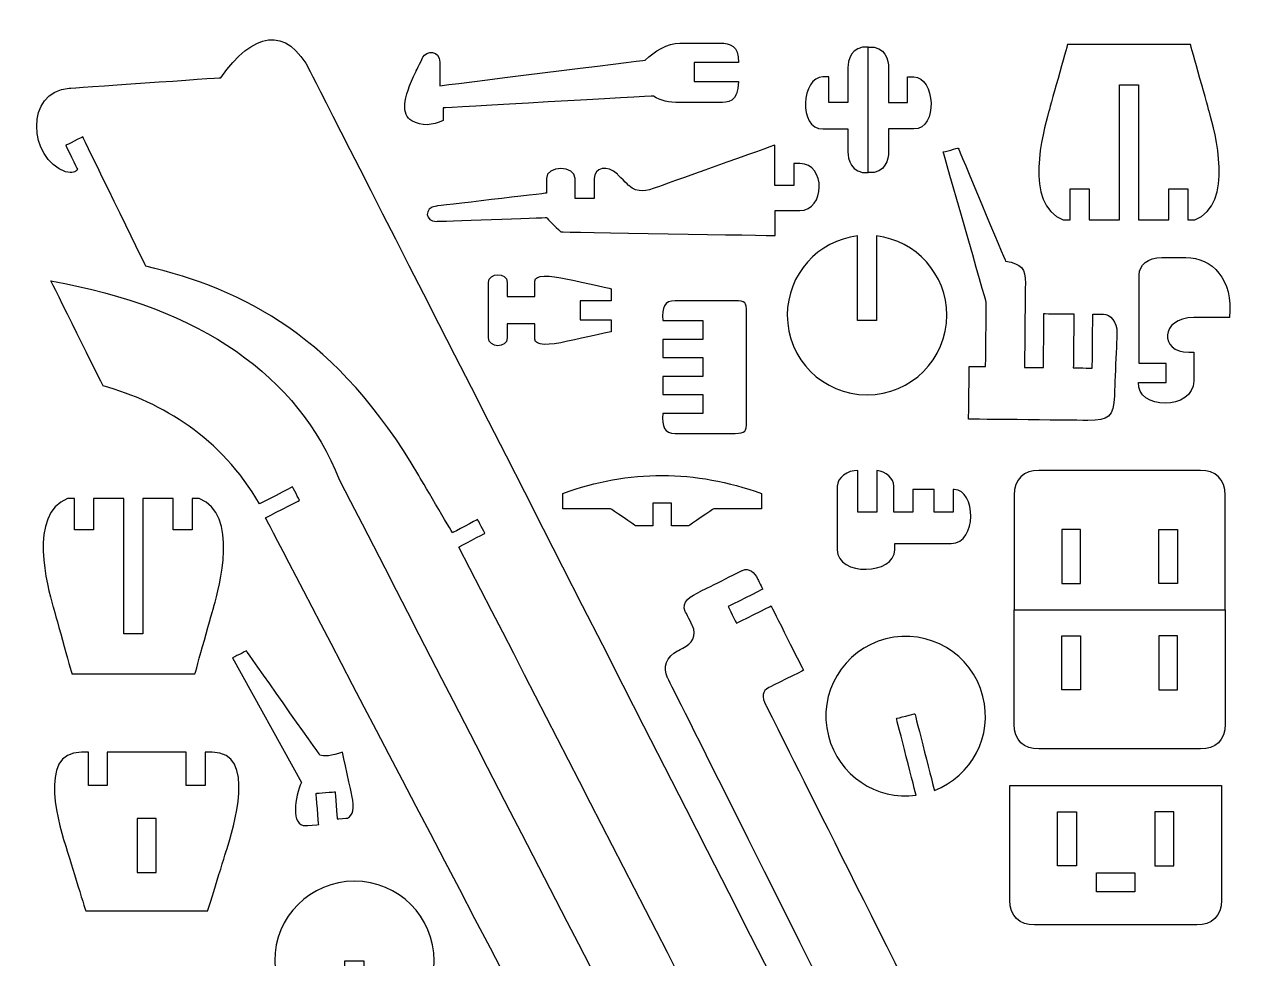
# Model space of a CAD drawing. Header units: centimetres. Extents: x -55.8 to 26.1, y 6.1 to 52.2.
# Drawn here: x -13.26 to 6.03, y 37.43 to 52.23 of the extents above; entities that cross this region are included whole.
import ezdxf

# ---------------------------------------------------------------- set-up
doc = ezdxf.new("R2010")
doc.units = ezdxf.units.CM
doc.header["$MEASUREMENT"] = 0
doc.layers.add('Camada 1', color=7, linetype='Continuous')

msp = doc.modelspace()

# ---------------------------------------------------------------- linework, layer by layer
at = {"layer": 'Camada 1', "color": 240, "lineweight": 25}
for points, knots in [([(-11.33277, 48.4016), (-9.77291, 48.03266), (-8.28973, 47.27766), (-7.00658, 45.08253), (-7.00658, 45.08253), (-7.00658, 45.08253), (-6.47346, 44.17518), (-6.47346, 44.17518), (-6.47346, 44.17518), (-6.47346, 44.17518), (-6.07547, 44.38625), (-6.07547, 44.38625), (-6.07547, 44.38625), (-6.07547, 44.38625), (-5.96004, 44.16864), (-5.96004, 44.16864), (-5.96004, 44.16864), (-5.96004, 44.16864), (-6.37458, 43.94872), (-6.37458, 43.94872), (-6.37458, 43.94872), (-2.65694, 36.74663), (1.04342, 29.49462), (4.71136, 22.27861), (4.71136, 22.27861), (4.71136, 22.27861), (5.08983, 22.47938), (5.08983, 22.47938), (5.08983, 22.47938), (5.08983, 22.47938), (5.20527, 22.26178), (5.20527, 22.26178), (5.20527, 22.26178), (5.20527, 22.26178), (4.81302, 22.05369), (4.81302, 22.05369), (4.81302, 22.05369), (4.81302, 22.05369), (4.98738, 21.72511), (4.98738, 21.72511), (4.98738, 21.72511), (4.98738, 21.72511), (5.74973, 22.16106), (5.74973, 22.16106), (5.74973, 22.16106), (5.99202, 22.3279), (6.03083, 22.51865), (5.9049, 22.76578), (5.9049, 22.76578), (5.9049, 22.76578), (-8.72822, 51.48552), (-8.72822, 51.48552), (-8.72822, 51.48552), (-9.09549, 52.23334), (-9.64828, 52.10548), (-10.14335, 51.38784), (-10.14335, 51.38784), (-10.14335, 51.38784), (-12.54517, 51.22202), (-12.54517, 51.22202), (-12.54517, 51.22202), (-13.25667, 51.17292), (-13.18968, 50.10288), (-12.60358, 49.89743), (-12.60358, 49.89743), (-12.49785, 49.87788), (-12.4415, 49.88263), (-12.41624, 49.93623), (-12.41624, 49.93623), (-12.41624, 49.93623), (-12.60182, 50.31631), (-12.60182, 50.31631), (-12.60182, 50.31631), (-12.60182, 50.31631), (-12.33197, 50.44808), (-12.33197, 50.44808), (-12.33197, 50.44808), (-12.33197, 50.44808), (-11.33277, 48.4016), (-11.33277, 48.4016)], [0, 0, 0, 0, 0.04761905, 0.04761905, 0.04761905, 0.04761906, 0.0952381, 0.0952381, 0.0952381, 0.09523811, 0.14285714, 0.14285714, 0.14285714, 0.14285715, 0.19047619, 0.19047619, 0.19047619, 0.1904762, 0.23809524, 0.23809524, 0.23809524, 0.23809525, 0.28571429, 0.28571429, 0.28571429, 0.2857143, 0.33333333, 0.33333333, 0.33333333, 0.33333334, 0.38095238, 0.38095238, 0.38095238, 0.38095239, 0.42857143, 0.42857143, 0.42857143, 0.42857144, 0.47619048, 0.47619048, 0.47619048, 0.47619049, 0.52380952, 0.52380952, 0.52380952, 0.52380953, 0.57142857, 0.57142857, 0.57142857, 0.57142858, 0.61904762, 0.61904762, 0.61904762, 0.61904763, 0.66666667, 0.66666667, 0.66666667, 0.66666668, 0.71428571, 0.71428571, 0.71428571, 0.71428572, 0.76190476, 0.76190476, 0.76190476, 0.76190477, 0.80952381, 0.80952381, 0.80952381, 0.80952382, 0.85714286, 0.85714286, 0.85714286, 0.85714287, 0.9047619, 0.9047619, 0.9047619, 0.90476191, 1, 1, 1, 1]), ([(-1.94062, 51.62928), (-1.93433, 51.89813), (-2.084, 51.93668), (-2.22808, 51.9362), (-2.22808, 51.9362), (-2.22808, 51.9362), (-2.87091, 51.93399), (-2.87091, 51.93399), (-2.87091, 51.93399), (-3.07029, 51.93333), (-3.27265, 51.8037), (-3.42052, 51.66688), (-3.42052, 51.66688), (-3.42052, 51.66688), (-6.67318, 51.26035), (-6.67318, 51.26035), (-6.67318, 51.26035), (-6.67318, 51.26035), (-6.67318, 51.6358), (-6.67318, 51.6358), (-6.67318, 51.6358), (-6.67318, 51.83146), (-6.89032, 51.81755), (-6.9425, 51.71092), (-6.9425, 51.71092), (-6.9425, 51.71092), (-7.0509, 51.48943), (-7.0509, 51.48943), (-7.0509, 51.48943), (-7.26845, 51.04489), (-7.28149, 50.79882), (-7.11852, 50.70481), (-7.11852, 50.70481), (-6.95898, 50.61482), (-6.78912, 50.62865), (-6.62267, 50.7113), (-6.62267, 50.7113), (-6.62267, 50.7113), (-6.62267, 50.90939), (-6.62267, 50.90939), (-6.62267, 50.90939), (-6.62267, 50.90939), (-3.28973, 51.09714), (-3.28973, 51.09714), (-3.28973, 51.09714), (-3.17445, 51.01802), (-3.046, 50.992), (-2.87326, 50.99205), (-2.87326, 50.99205), (-2.87326, 50.99205), (-2.23714, 50.99226), (-2.23714, 50.99226), (-2.23714, 50.99226), (-2.12731, 50.9923), (-1.94339, 50.99102), (-1.94062, 51.32898), (-1.94062, 51.32898), (-1.94062, 51.32898), (-2.64193, 51.32898), (-2.64193, 51.32898), (-2.64193, 51.32898), (-2.64193, 51.32898), (-2.64193, 51.62928), (-2.64193, 51.62928), (-2.64193, 51.62928), (-2.64193, 51.62928), (-1.94062, 51.62928), (-1.94062, 51.62928)], [0, 0, 0, 0, 0.05555556, 0.05555556, 0.05555556, 0.05555557, 0.11111111, 0.11111111, 0.11111111, 0.11111112, 0.16666667, 0.16666667, 0.16666667, 0.16666668, 0.22222222, 0.22222222, 0.22222222, 0.22222223, 0.27777778, 0.27777778, 0.27777778, 0.27777779, 0.33333333, 0.33333333, 0.33333333, 0.33333334, 0.38888889, 0.38888889, 0.38888889, 0.3888889, 0.44444444, 0.44444444, 0.44444444, 0.44444445, 0.5, 0.5, 0.5, 0.50000001, 0.55555556, 0.55555556, 0.55555556, 0.55555557, 0.61111111, 0.61111111, 0.61111111, 0.61111112, 0.66666667, 0.66666667, 0.66666667, 0.66666668, 0.72222222, 0.72222222, 0.72222222, 0.72222223, 0.77777778, 0.77777778, 0.77777778, 0.77777779, 0.83333333, 0.83333333, 0.83333333, 0.83333334, 0.88888889, 0.88888889, 0.88888889, 0.8888889, 1, 1, 1, 1]), ([(-0.20735, 50.57589), (-0.20735, 50.57589), (-0.6063, 50.57589), (-0.6063, 50.57589), (-0.6063, 50.57589), (-1.00487, 50.57589), (-0.93736, 51.40145), (-0.6063, 51.40145), (-0.6063, 51.40145), (-0.6063, 51.40145), (-0.50775, 51.40145), (-0.50775, 51.40145), (-0.50775, 51.40145), (-0.50775, 51.40145), (-0.50775, 50.99664), (-0.50775, 50.99664), (-0.50775, 50.99664), (-0.50775, 50.99664), (-0.20735, 50.99664), (-0.20735, 50.99664), (-0.20735, 50.99664), (-0.20735, 50.99664), (-0.20735, 51.54765), (-0.20735, 51.54765), (-0.20735, 51.54765), (-0.20735, 51.65522), (-0.16249, 51.89563), (0.1144, 51.87393), (0.1144, 51.87393), (0.1144, 51.05437), (0.1144, 50.70402), (0.1144, 49.88445), (0.1144, 49.88445), (-0.16249, 49.86277), (-0.20735, 50.10318), (-0.20735, 50.21075), (-0.20735, 50.21075), (-0.20735, 50.21075), (-0.20735, 50.57589), (-0.20735, 50.57589)], [0, 0, 0, 0, 0.09090909, 0.09090909, 0.09090909, 0.0909091, 0.18181818, 0.18181818, 0.18181818, 0.18181819, 0.27272727, 0.27272727, 0.27272727, 0.27272728, 0.36363636, 0.36363636, 0.36363636, 0.36363637, 0.45454545, 0.45454545, 0.45454545, 0.45454546, 0.54545455, 0.54545455, 0.54545455, 0.54545456, 0.63636364, 0.63636364, 0.63636364, 0.63636365, 0.72727273, 0.72727273, 0.72727273, 0.72727274, 0.81818182, 0.81818182, 0.81818182, 0.81818183, 1, 1, 1, 1]), ([(0.43617, 50.57589), (0.43617, 50.57589), (0.8351, 50.57589), (0.8351, 50.57589), (0.8351, 50.57589), (1.23369, 50.57589), (1.16618, 51.40145), (0.8351, 51.40145), (0.8351, 51.40145), (0.8351, 51.40145), (0.73656, 51.40145), (0.73656, 51.40145), (0.73656, 51.40145), (0.73656, 51.40145), (0.73656, 50.99664), (0.73656, 50.99664), (0.73656, 50.99664), (0.73656, 50.99664), (0.43617, 50.99664), (0.43617, 50.99664), (0.43617, 50.99664), (0.43617, 50.99664), (0.43617, 51.54765), (0.43617, 51.54765), (0.43617, 51.54765), (0.43617, 51.65522), (0.39131, 51.89563), (0.1144, 51.87393), (0.1144, 51.87393), (0.1144, 51.05437), (0.1144, 50.70402), (0.1144, 49.88445), (0.1144, 49.88445), (0.39131, 49.86277), (0.43617, 50.10318), (0.43617, 50.21075), (0.43617, 50.21075), (0.43617, 50.21075), (0.43617, 50.57589), (0.43617, 50.57589)], [0, 0, 0, 0, 0.09090909, 0.09090909, 0.09090909, 0.0909091, 0.18181818, 0.18181818, 0.18181818, 0.18181819, 0.27272727, 0.27272727, 0.27272727, 0.27272728, 0.36363636, 0.36363636, 0.36363636, 0.36363637, 0.45454545, 0.45454545, 0.45454545, 0.45454546, 0.54545455, 0.54545455, 0.54545455, 0.54545456, 0.63636364, 0.63636364, 0.63636364, 0.63636365, 0.72727273, 0.72727273, 0.72727273, 0.72727274, 0.81818182, 0.81818182, 0.81818182, 0.81818183, 1, 1, 1, 1]), ([(4.09599, 49.13363), (4.09599, 49.13363), (3.6147, 49.13363), (3.6147, 49.13363), (3.6147, 49.13363), (3.6147, 49.13363), (3.6147, 49.62813), (3.6147, 49.62813), (3.6147, 49.62813), (3.6147, 49.62813), (3.31432, 49.62813), (3.31432, 49.62813), (3.31432, 49.62813), (3.31432, 49.62813), (3.31432, 49.13363), (3.31432, 49.13363), (3.31432, 49.13363), (3.31432, 49.13363), (3.20345, 49.13363), (3.20345, 49.13363), (3.20345, 49.13363), (2.56748, 49.37863), (2.8887, 50.54443), (2.97135, 50.8395), (2.97135, 50.8395), (2.97135, 50.8395), (3.27203, 51.91294), (3.27203, 51.91294), (3.27203, 51.91294), (3.27203, 51.91294), (5.22025, 51.91294), (5.22025, 51.91294), (5.22025, 51.91294), (5.22025, 51.91294), (5.52092, 50.8395), (5.52092, 50.8395), (5.52092, 50.8395), (5.60358, 50.54443), (5.92479, 49.37863), (5.28882, 49.13363), (5.28882, 49.13363), (5.28882, 49.13363), (5.17797, 49.13363), (5.17797, 49.13363), (5.17797, 49.13363), (5.17797, 49.13363), (5.17797, 49.62813), (5.17797, 49.62813), (5.17797, 49.62813), (5.17797, 49.62813), (4.87756, 49.62813), (4.87756, 49.62813), (4.87756, 49.62813), (4.87756, 49.62813), (4.87756, 49.13363), (4.87756, 49.13363), (4.87756, 49.13363), (4.87756, 49.13363), (4.39628, 49.13363), (4.39628, 49.13363), (4.39628, 49.13363), (4.39628, 49.13363), (4.39628, 51.27521), (4.39628, 51.27521), (4.39628, 51.27521), (4.39628, 51.27521), (4.09599, 51.27521), (4.09599, 51.27521), (4.09599, 51.27521), (4.09599, 51.27521), (4.09599, 49.13363), (4.09599, 49.13363)], [0, 0, 0, 0, 0.05263158, 0.05263158, 0.05263158, 0.05263159, 0.10526316, 0.10526316, 0.10526316, 0.10526317, 0.15789474, 0.15789474, 0.15789474, 0.15789475, 0.21052632, 0.21052632, 0.21052632, 0.21052633, 0.26315789, 0.26315789, 0.26315789, 0.2631579, 0.31578947, 0.31578947, 0.31578947, 0.31578948, 0.36842105, 0.36842105, 0.36842105, 0.36842106, 0.42105263, 0.42105263, 0.42105263, 0.42105264, 0.47368421, 0.47368421, 0.47368421, 0.47368422, 0.52631579, 0.52631579, 0.52631579, 0.5263158, 0.57894737, 0.57894737, 0.57894737, 0.57894738, 0.63157895, 0.63157895, 0.63157895, 0.63157896, 0.68421053, 0.68421053, 0.68421053, 0.68421054, 0.73684211, 0.73684211, 0.73684211, 0.73684212, 0.78947368, 0.78947368, 0.78947368, 0.78947369, 0.84210526, 0.84210526, 0.84210526, 0.84210527, 0.89473684, 0.89473684, 0.89473684, 0.89473685, 1, 1, 1, 1]), ([(-4.22888, 49.7907), (-4.22888, 49.96682), (-4.01501, 50.01227), (-3.86075, 49.85802), (-3.86075, 49.85802), (-3.86075, 49.85802), (-3.67948, 49.67675), (-3.67948, 49.67675), (-3.67948, 49.67675), (-3.53273, 49.55445), (-3.40033, 49.59125), (-3.23016, 49.65214), (-3.23016, 49.65214), (-3.23016, 49.65214), (-1.36694, 50.319), (-1.36694, 50.319), (-1.36694, 50.319), (-1.36694, 50.319), (-1.36694, 49.68108), (-1.36694, 49.68108), (-1.36694, 49.68108), (-1.36694, 49.68108), (-1.06665, 49.68108), (-1.06665, 49.68108), (-1.06665, 49.68108), (-1.06665, 49.68108), (-1.06665, 50.02637), (-1.06665, 50.02637), (-1.06665, 50.02637), (-1.06665, 50.02637), (-0.97077, 50.02637), (-0.97077, 50.02637), (-0.97077, 50.02637), (-0.54964, 50.02637), (-0.567, 49.28047), (-0.97077, 49.28047), (-0.97077, 49.28047), (-0.97077, 49.28047), (-1.35924, 49.28047), (-1.35924, 49.28047), (-1.35924, 49.28047), (-1.35924, 49.28047), (-1.35924, 48.88682), (-1.35924, 48.88682), (-1.35924, 48.88682), (-1.35924, 48.88682), (-4.75695, 48.94379), (-4.75695, 48.94379), (-4.75695, 48.94379), (-4.75695, 48.94379), (-4.98483, 49.17168), (-4.98483, 49.17168), (-4.98483, 49.17168), (-4.98483, 49.17168), (-6.72762, 49.11088), (-6.72762, 49.11088), (-6.72762, 49.11088), (-6.90515, 49.10472), (-6.9365, 49.32843), (-6.72762, 49.35296), (-6.72762, 49.35296), (-6.72762, 49.35296), (-4.98477, 49.55761), (-4.98477, 49.55761), (-4.98477, 49.55761), (-4.98477, 49.55761), (-4.98494, 49.7907), (-4.98494, 49.7907), (-4.98494, 49.7907), (-4.98509, 50.00058), (-4.52916, 50.00081), (-4.52916, 49.7907), (-4.52916, 49.7907), (-4.52916, 49.7907), (-4.52916, 49.47292), (-4.52916, 49.47292), (-4.52916, 49.47292), (-4.52916, 49.47292), (-4.22888, 49.47292), (-4.22888, 49.47292), (-4.22888, 49.47292), (-4.22888, 49.47292), (-4.22888, 49.7907), (-4.22888, 49.7907)], [0, 0, 0, 0, 0.04545455, 0.04545455, 0.04545455, 0.04545456, 0.09090909, 0.09090909, 0.09090909, 0.0909091, 0.13636364, 0.13636364, 0.13636364, 0.13636365, 0.18181818, 0.18181818, 0.18181818, 0.18181819, 0.22727273, 0.22727273, 0.22727273, 0.22727274, 0.27272727, 0.27272727, 0.27272727, 0.27272728, 0.31818182, 0.31818182, 0.31818182, 0.31818183, 0.36363636, 0.36363636, 0.36363636, 0.36363637, 0.40909091, 0.40909091, 0.40909091, 0.40909092, 0.45454545, 0.45454545, 0.45454545, 0.45454546, 0.5, 0.5, 0.5, 0.50000001, 0.54545455, 0.54545455, 0.54545455, 0.54545456, 0.59090909, 0.59090909, 0.59090909, 0.5909091, 0.63636364, 0.63636364, 0.63636364, 0.63636365, 0.68181818, 0.68181818, 0.68181818, 0.68181819, 0.72727273, 0.72727273, 0.72727273, 0.72727274, 0.77272727, 0.77272727, 0.77272727, 0.77272728, 0.81818182, 0.81818182, 0.81818182, 0.81818183, 0.86363636, 0.86363636, 0.86363636, 0.86363637, 0.90909091, 0.90909091, 0.90909091, 0.90909092, 1, 1, 1, 1]), ([(2.60365, 48.12739), (2.60619, 48.36716), (2.54631, 48.43701), (2.28965, 48.47978), (2.28965, 48.47978), (2.28965, 48.47978), (1.54132, 50.2729), (1.54132, 50.2729), (1.54132, 50.2729), (1.54132, 50.2729), (1.30301, 50.21021), (1.30301, 50.21021), (1.30301, 50.21021), (1.30301, 50.21021), (1.98463, 47.82854), (1.98463, 47.82854), (1.98463, 47.82854), (1.98463, 47.82854), (1.97412, 46.80972), (1.97412, 46.80972), (1.97412, 46.80972), (1.97412, 46.80972), (1.71355, 46.81242), (1.71355, 46.81242), (1.71355, 46.81242), (1.71355, 46.81242), (1.70493, 45.97612), (1.70493, 45.97612), (1.70493, 45.97612), (1.70493, 45.97612), (3.59618, 45.95663), (3.59618, 45.95663), (3.59618, 45.95663), (3.92578, 45.9532), (3.99978, 46.01435), (4.01355, 46.34487), (4.01355, 46.34487), (4.01355, 46.34487), (4.05535, 47.34665), (4.05535, 47.34665), (4.05535, 47.34665), (4.06245, 47.51753), (3.94587, 47.63772), (3.84013, 47.63881), (3.84013, 47.63881), (3.84013, 47.63881), (3.67292, 47.64052), (3.67292, 47.64052), (3.67292, 47.64052), (3.67292, 47.64052), (3.66413, 46.78596), (3.66413, 46.78596), (3.66413, 46.78596), (3.66413, 46.78596), (3.36384, 46.78905), (3.36384, 46.78905), (3.36384, 46.78905), (3.36384, 46.78905), (3.37262, 47.64361), (3.37262, 47.64361), (3.37262, 47.64361), (3.37262, 47.64361), (2.89902, 47.64851), (2.89902, 47.64851), (2.89902, 47.64851), (2.89902, 47.64851), (2.88995, 46.79396), (2.88995, 46.79396), (2.88995, 46.79396), (2.88995, 46.79396), (2.58967, 46.79713), (2.58967, 46.79713), (2.58967, 46.79713), (2.58967, 46.79713), (2.60365, 48.12739), (2.60365, 48.12739)], [0, 0, 0, 0, 0.05, 0.05, 0.05, 0.05000001, 0.1, 0.1, 0.1, 0.10000001, 0.15, 0.15, 0.15, 0.15000001, 0.2, 0.2, 0.2, 0.20000001, 0.25, 0.25, 0.25, 0.25000001, 0.3, 0.3, 0.3, 0.30000001, 0.35, 0.35, 0.35, 0.35000001, 0.4, 0.4, 0.4, 0.40000001, 0.45, 0.45, 0.45, 0.45000001, 0.5, 0.5, 0.5, 0.50000001, 0.55, 0.55, 0.55, 0.55000001, 0.6, 0.6, 0.6, 0.60000001, 0.65, 0.65, 0.65, 0.65000001, 0.7, 0.7, 0.7, 0.70000001, 0.75, 0.75, 0.75, 0.75000001, 0.8, 0.8, 0.8, 0.80000001, 0.85, 0.85, 0.85, 0.85000001, 0.9, 0.9, 0.9, 0.90000001, 1, 1, 1, 1]), ([(0.24533, 48.87934), (0.87276, 48.80543), (1.35896, 48.27173), (1.35896, 47.62438), (1.35896, 47.62438), (1.35896, 46.92642), (0.79313, 46.36062), (0.09518, 46.36062), (0.09518, 46.36062), (-0.60277, 46.36062), (-1.16859, 46.92642), (-1.16859, 47.62438), (-1.16859, 47.62438), (-1.16859, 48.27153), (-0.68214, 48.8051), (-0.05497, 48.87932), (-0.05497, 48.87932), (-0.05497, 48.87932), (-0.05495, 47.54151), (-0.05495, 47.54151), (-0.05495, 47.54151), (-0.05495, 47.54151), (0.24533, 47.54151), (0.24533, 47.54151), (0.24533, 47.54151), (0.24533, 47.54151), (0.24533, 48.87934), (0.24533, 48.87934)], [0, 0, 0, 0, 0.125, 0.125, 0.125, 0.12500001, 0.25, 0.25, 0.25, 0.25000001, 0.375, 0.375, 0.375, 0.37500001, 0.5, 0.5, 0.5, 0.50000001, 0.625, 0.625, 0.625, 0.62500001, 0.75, 0.75, 0.75, 0.75000001, 1, 1, 1, 1]), ([(4.3964, 46.55966), (4.35294, 46.13011), (5.27187, 46.10466), (5.27187, 46.58417), (5.27187, 46.58417), (5.27187, 46.58417), (5.27187, 47.03738), (5.27187, 47.03738), (5.27187, 47.03738), (5.27187, 47.03738), (5.19379, 47.0373), (5.19379, 47.0373), (5.19379, 47.0373), (4.72172, 47.03354), (4.73647, 47.58638), (5.27187, 47.58638), (5.27187, 47.58638), (5.27187, 47.58638), (5.83643, 47.58638), (5.83643, 47.58638), (5.83643, 47.58638), (5.90542, 48.19701), (5.55521, 48.53944), (5.14756, 48.53944), (5.14756, 48.53944), (5.14756, 48.53944), (4.76428, 48.53944), (4.76428, 48.53944), (4.76428, 48.53944), (4.54262, 48.53944), (4.40689, 48.4161), (4.40689, 48.26495), (4.40689, 48.26495), (4.40689, 48.26495), (4.40689, 46.85995), (4.40689, 46.85995), (4.40689, 46.85995), (4.40689, 46.85995), (4.83643, 46.85995), (4.83643, 46.85995), (4.83643, 46.85995), (4.83643, 46.85995), (4.83643, 46.55966), (4.83643, 46.55966), (4.83643, 46.55966), (4.83643, 46.55966), (4.3964, 46.55966), (4.3964, 46.55966)], [0, 0, 0, 0, 0.07692308, 0.07692308, 0.07692308, 0.07692309, 0.15384615, 0.15384615, 0.15384615, 0.15384616, 0.23076923, 0.23076923, 0.23076923, 0.23076924, 0.30769231, 0.30769231, 0.30769231, 0.30769232, 0.38461538, 0.38461538, 0.38461538, 0.38461539, 0.46153846, 0.46153846, 0.46153846, 0.46153847, 0.53846154, 0.53846154, 0.53846154, 0.53846155, 0.61538462, 0.61538462, 0.61538462, 0.61538463, 0.69230769, 0.69230769, 0.69230769, 0.6923077, 0.76923077, 0.76923077, 0.76923077, 0.76923078, 0.84615385, 0.84615385, 0.84615385, 0.84615386, 1, 1, 1, 1]), ([(-5.9024, 47.26279), (-5.9024, 47.10489), (-5.60719, 47.09537), (-5.60719, 47.26279), (-5.60719, 47.26279), (-5.60719, 47.26279), (-5.60719, 47.48809), (-5.60719, 47.48809), (-5.60719, 47.48809), (-5.60719, 47.48809), (-5.16693, 47.48809), (-5.16693, 47.48809), (-5.16693, 47.48809), (-5.16693, 47.48809), (-5.16693, 47.24465), (-5.16693, 47.24465), (-5.16693, 47.24465), (-5.16693, 47.13387), (-4.9457, 47.14447), (-4.6494, 47.21001), (-4.6494, 47.21001), (-4.6494, 47.21001), (-3.96012, 47.36248), (-3.96012, 47.36248), (-3.96012, 47.36248), (-3.96012, 47.36248), (-3.96012, 47.55294), (-3.96012, 47.55294), (-3.96012, 47.55294), (-3.96012, 47.55294), (-4.45225, 47.55294), (-4.45225, 47.55294), (-4.45225, 47.55294), (-4.45225, 47.55294), (-4.45225, 47.85322), (-4.45225, 47.85322), (-4.45225, 47.85322), (-4.45225, 47.85322), (-3.96012, 47.85322), (-3.96012, 47.85322), (-3.96012, 47.85322), (-3.96012, 47.85322), (-3.96012, 48.04366), (-3.96012, 48.04366), (-3.96012, 48.04366), (-3.96012, 48.04366), (-4.6494, 48.19613), (-4.6494, 48.19613), (-4.6494, 48.19613), (-4.94568, 48.26166), (-5.16693, 48.27228), (-5.16693, 48.1615), (-5.16693, 48.1615), (-5.16693, 48.1615), (-5.16693, 47.91806), (-5.16693, 47.91806), (-5.16693, 47.91806), (-5.16693, 47.91806), (-5.60719, 47.91806), (-5.60719, 47.91806), (-5.60719, 47.91806), (-5.60719, 47.91806), (-5.60719, 48.14335), (-5.60719, 48.14335), (-5.60719, 48.14335), (-5.60719, 48.31077), (-5.9024, 48.30125), (-5.9024, 48.14335), (-5.9024, 48.14335), (-5.9024, 48.14335), (-5.9024, 47.26279), (-5.9024, 47.26279)], [0, 0, 0, 0, 0.05263158, 0.05263158, 0.05263158, 0.05263159, 0.10526316, 0.10526316, 0.10526316, 0.10526317, 0.15789474, 0.15789474, 0.15789474, 0.15789475, 0.21052632, 0.21052632, 0.21052632, 0.21052633, 0.26315789, 0.26315789, 0.26315789, 0.2631579, 0.31578947, 0.31578947, 0.31578947, 0.31578948, 0.36842105, 0.36842105, 0.36842105, 0.36842106, 0.42105263, 0.42105263, 0.42105263, 0.42105264, 0.47368421, 0.47368421, 0.47368421, 0.47368422, 0.52631579, 0.52631579, 0.52631579, 0.5263158, 0.57894737, 0.57894737, 0.57894737, 0.57894738, 0.63157895, 0.63157895, 0.63157895, 0.63157896, 0.68421053, 0.68421053, 0.68421053, 0.68421054, 0.73684211, 0.73684211, 0.73684211, 0.73684212, 0.78947368, 0.78947368, 0.78947368, 0.78947369, 0.84210526, 0.84210526, 0.84210526, 0.84210527, 0.89473684, 0.89473684, 0.89473684, 0.89473685, 1, 1, 1, 1]), ([(3.3279, 22.22209), (3.39352, 22.15391), (3.48214, 22.11548), (3.58428, 22.11601), (3.58428, 22.11601), (3.78213, 22.11706), (3.94168, 22.27834), (3.94061, 22.47619), (3.94061, 22.47619), (3.93955, 22.67404), (3.77828, 22.83359), (3.58043, 22.83252), (3.58043, 22.83252), (3.58043, 22.83252), (3.58043, 22.83252), (3.58041, 22.83252), (3.58041, 22.83252), (3.47499, 22.83196), (3.38044, 22.78588), (3.31528, 22.71303), (3.31528, 22.71303), (-0.56723, 30.08043), (-4.42324, 37.53155), (-8.26699, 45.02157), (-8.26699, 45.02157), (-8.9216, 46.66151), (-10.44859, 47.74599), (-12.83653, 48.16803), (-12.83653, 48.16803), (-12.83653, 48.16803), (-12.00904, 46.50639), (-12.00904, 46.50639), (-12.00904, 46.50639), (-11.05936, 46.23144), (-10.14737, 45.69185), (-9.52958, 44.63225), (-9.52958, 44.63225), (-9.52958, 44.63225), (-9.00752, 44.90344), (-9.00752, 44.90344), (-9.00752, 44.90344), (-9.00752, 44.90344), (-8.89702, 44.69075), (-8.89702, 44.69075), (-8.89702, 44.69075), (-8.89702, 44.69075), (-9.4353, 44.41108), (-9.4353, 44.41108), (-9.4353, 44.41108), (-9.4353, 44.41108), (1.82338, 22.85337), (1.82338, 22.85337), (1.82338, 22.85337), (1.82338, 22.85337), (2.27045, 23.0856), (2.27045, 23.0856), (2.27045, 23.0856), (2.27045, 23.0856), (2.38096, 22.87291), (2.38096, 22.87291), (2.38096, 22.87291), (2.38096, 22.87291), (1.92045, 22.63365), (1.92045, 22.63365), (1.92045, 22.63365), (2.12581, 22.3241), (2.38131, 22.17997), (2.69582, 22.24898), (2.69582, 22.24898), (2.61399, 22.18295), (2.56174, 22.0815), (2.56235, 21.96807), (2.56235, 21.96807), (2.56341, 21.7702), (2.72467, 21.61067), (2.92253, 21.61173), (2.92253, 21.61173), (3.12039, 21.61279), (3.27992, 21.77405), (3.27883, 21.9719), (3.27883, 21.9719), (3.27883, 21.9719), (3.27883, 21.97192), (3.27883, 21.97192), (3.27883, 21.97192), (3.27883, 21.97192), (3.27883, 21.97194), (3.27883, 21.97194), (3.27883, 21.97194), (3.27883, 21.97194), (3.27883, 21.97196), (3.27883, 21.97196), (3.27883, 21.97196), (3.27853, 22.03041), (3.2642, 22.08552), (3.23914, 22.1341), (3.23914, 22.1341), (3.23914, 22.1341), (3.3279, 22.22209), (3.3279, 22.22209)], [0, 0, 0, 0, 0.03846154, 0.03846154, 0.03846154, 0.03846155, 0.07692308, 0.07692308, 0.07692308, 0.07692309, 0.11538462, 0.11538462, 0.11538462, 0.11538463, 0.15384615, 0.15384615, 0.15384615, 0.15384616, 0.19230769, 0.19230769, 0.19230769, 0.1923077, 0.23076923, 0.23076923, 0.23076923, 0.23076924, 0.26923077, 0.26923077, 0.26923077, 0.26923078, 0.30769231, 0.30769231, 0.30769231, 0.30769232, 0.34615385, 0.34615385, 0.34615385, 0.34615386, 0.38461538, 0.38461538, 0.38461538, 0.38461539, 0.42307692, 0.42307692, 0.42307692, 0.42307693, 0.46153846, 0.46153846, 0.46153846, 0.46153847, 0.5, 0.5, 0.5, 0.50000001, 0.53846154, 0.53846154, 0.53846154, 0.53846155, 0.57692308, 0.57692308, 0.57692308, 0.57692309, 0.61538462, 0.61538462, 0.61538462, 0.61538463, 0.65384615, 0.65384615, 0.65384615, 0.65384616, 0.69230769, 0.69230769, 0.69230769, 0.6923077, 0.73076923, 0.73076923, 0.73076923, 0.73076924, 0.76923077, 0.76923077, 0.76923077, 0.76923078, 0.80769231, 0.80769231, 0.80769231, 0.80769232, 0.84615385, 0.84615385, 0.84615385, 0.84615386, 0.88461538, 0.88461538, 0.88461538, 0.88461539, 0.92307692, 0.92307692, 0.92307692, 0.92307693, 1, 1, 1, 1]), ([(-1.81266, 45.93116), (-1.81266, 45.78029), (-1.83519, 45.7512), (-1.99267, 45.7512), (-1.99267, 45.7512), (-1.99267, 45.7512), (-2.94568, 45.7512), (-2.94568, 45.7512), (-2.94568, 45.7512), (-3.1141, 45.7512), (-3.15511, 45.85709), (-3.14178, 46.06446), (-3.14178, 46.06446), (-3.14178, 46.06446), (-2.50473, 46.06446), (-2.50473, 46.06446), (-2.50473, 46.06446), (-2.50473, 46.06446), (-2.50473, 46.36476), (-2.50473, 46.36476), (-2.50473, 46.36476), (-2.50473, 46.36476), (-3.14178, 46.36476), (-3.14178, 46.36476), (-3.14178, 46.36476), (-3.14178, 46.36476), (-3.14178, 46.6523), (-3.14178, 46.6523), (-3.14178, 46.6523), (-3.14178, 46.6523), (-2.50473, 46.6523), (-2.50473, 46.6523), (-2.50473, 46.6523), (-2.50473, 46.6523), (-2.50473, 46.95258), (-2.50473, 46.95258), (-2.50473, 46.95258), (-2.50473, 46.95258), (-3.14178, 46.95258), (-3.14178, 46.95258), (-3.14178, 46.95258), (-3.14178, 46.95258), (-3.14178, 47.24011), (-3.14178, 47.24011), (-3.14178, 47.24011), (-3.14178, 47.24011), (-2.50473, 47.24011), (-2.50473, 47.24011), (-2.50473, 47.24011), (-2.50473, 47.24011), (-2.50473, 47.5404), (-2.50473, 47.5404), (-2.50473, 47.5404), (-2.50473, 47.5404), (-3.14178, 47.5404), (-3.14178, 47.5404), (-3.14178, 47.5404), (-3.15511, 47.74779), (-3.1141, 47.85366), (-2.94568, 47.85366), (-2.94568, 47.85366), (-2.94568, 47.85366), (-1.99267, 47.85366), (-1.99267, 47.85366), (-1.99267, 47.85366), (-1.83519, 47.85366), (-1.81266, 47.82459), (-1.81266, 47.67371), (-1.81266, 47.67371), (-1.81266, 47.67371), (-1.81266, 45.93116), (-1.81266, 45.93116)], [0, 0, 0, 0, 0.05263158, 0.05263158, 0.05263158, 0.05263159, 0.10526316, 0.10526316, 0.10526316, 0.10526317, 0.15789474, 0.15789474, 0.15789474, 0.15789475, 0.21052632, 0.21052632, 0.21052632, 0.21052633, 0.26315789, 0.26315789, 0.26315789, 0.2631579, 0.31578947, 0.31578947, 0.31578947, 0.31578948, 0.36842105, 0.36842105, 0.36842105, 0.36842106, 0.42105263, 0.42105263, 0.42105263, 0.42105264, 0.47368421, 0.47368421, 0.47368421, 0.47368422, 0.52631579, 0.52631579, 0.52631579, 0.5263158, 0.57894737, 0.57894737, 0.57894737, 0.57894738, 0.63157895, 0.63157895, 0.63157895, 0.63157896, 0.68421053, 0.68421053, 0.68421053, 0.68421054, 0.73684211, 0.73684211, 0.73684211, 0.73684212, 0.78947368, 0.78947368, 0.78947368, 0.78947369, 0.84210526, 0.84210526, 0.84210526, 0.84210527, 0.89473684, 0.89473684, 0.89473684, 0.89473685, 1, 1, 1, 1]), ([(-3.00099, 44.28571), (-3.00099, 44.28571), (-2.73135, 44.28571), (-2.73135, 44.28571), (-2.73135, 44.28571), (-2.73135, 44.28571), (-2.33473, 44.55502), (-2.33473, 44.55502), (-2.33473, 44.55502), (-2.33473, 44.55502), (-1.57899, 44.55502), (-1.57899, 44.55502), (-1.57899, 44.55502), (-1.57899, 44.55502), (-1.57899, 44.79902), (-1.57899, 44.79902), (-1.57899, 44.79902), (-2.62707, 45.17431), (-3.67522, 45.18337), (-4.72327, 44.79902), (-4.72327, 44.79902), (-4.72327, 44.79902), (-4.72327, 44.55502), (-4.72327, 44.55502), (-4.72327, 44.55502), (-4.72327, 44.55502), (-3.96754, 44.55502), (-3.96754, 44.55502), (-3.96754, 44.55502), (-3.96754, 44.55502), (-3.57092, 44.28571), (-3.57092, 44.28571), (-3.57092, 44.28571), (-3.57092, 44.28571), (-3.30127, 44.28571), (-3.30127, 44.28571), (-3.30127, 44.28571), (-3.30127, 44.28571), (-3.30127, 44.64308), (-3.30127, 44.64308), (-3.30127, 44.64308), (-3.30127, 44.64308), (-3.00099, 44.64308), (-3.00099, 44.64308), (-3.00099, 44.64308), (-3.00099, 44.64308), (-3.00099, 44.28571), (-3.00099, 44.28571)], [0, 0, 0, 0, 0.07692308, 0.07692308, 0.07692308, 0.07692309, 0.15384615, 0.15384615, 0.15384615, 0.15384616, 0.23076923, 0.23076923, 0.23076923, 0.23076924, 0.30769231, 0.30769231, 0.30769231, 0.30769232, 0.38461538, 0.38461538, 0.38461538, 0.38461539, 0.46153846, 0.46153846, 0.46153846, 0.46153847, 0.53846154, 0.53846154, 0.53846154, 0.53846155, 0.61538462, 0.61538462, 0.61538462, 0.61538463, 0.69230769, 0.69230769, 0.69230769, 0.6923077, 0.76923077, 0.76923077, 0.76923077, 0.76923078, 0.84615385, 0.84615385, 0.84615385, 0.84615386, 1, 1, 1, 1]), ([(0.25213, 45.16318), (0.38885, 45.14836), (0.52189, 45.03582), (0.52189, 44.91453), (0.52189, 44.91453), (0.52189, 44.91453), (0.52189, 44.50019), (0.52189, 44.50019), (0.52189, 44.50019), (0.52189, 44.50019), (0.82219, 44.50019), (0.82219, 44.50019), (0.82219, 44.50019), (0.82219, 44.50019), (0.82219, 44.86275), (0.82219, 44.86275), (0.82219, 44.86275), (0.82219, 44.86275), (1.16143, 44.86275), (1.16143, 44.86275), (1.16143, 44.86275), (1.16143, 44.86275), (1.16143, 44.50019), (1.16143, 44.50019), (1.16143, 44.50019), (1.16143, 44.50019), (1.46173, 44.50019), (1.46173, 44.50019), (1.46173, 44.50019), (1.46173, 44.50019), (1.46173, 44.86275), (1.46173, 44.86275), (1.46173, 44.86275), (1.46173, 44.86275), (1.47597, 44.86275), (1.47597, 44.86275), (1.47597, 44.86275), (1.82175, 44.86275), (1.84433, 44.00814), (1.42806, 44.00814), (1.42806, 44.00814), (1.42806, 44.00814), (0.53462, 44.00814), (0.53462, 44.00814), (0.53462, 44.00814), (0.53462, 44.00814), (0.53462, 43.90454), (0.53462, 43.90454), (0.53462, 43.90454), (0.53462, 43.50516), (-0.37696, 43.48233), (-0.37696, 43.90454), (-0.37696, 43.90454), (-0.37696, 43.90454), (-0.37696, 44.91453), (-0.37696, 44.91453), (-0.37696, 44.91453), (-0.37696, 45.0422), (-0.21558, 45.17002), (-0.04817, 45.16318), (-0.04817, 45.16318), (-0.04817, 45.16318), (-0.04817, 44.50019), (-0.04817, 44.50019), (-0.04817, 44.50019), (-0.04817, 44.50019), (0.25213, 44.50019), (0.25213, 44.50019), (0.25213, 44.50019), (0.25213, 44.50019), (0.25213, 45.16318), (0.25213, 45.16318)], [0, 0, 0, 0, 0.05263158, 0.05263158, 0.05263158, 0.05263159, 0.10526316, 0.10526316, 0.10526316, 0.10526317, 0.15789474, 0.15789474, 0.15789474, 0.15789475, 0.21052632, 0.21052632, 0.21052632, 0.21052633, 0.26315789, 0.26315789, 0.26315789, 0.2631579, 0.31578947, 0.31578947, 0.31578947, 0.31578948, 0.36842105, 0.36842105, 0.36842105, 0.36842106, 0.42105263, 0.42105263, 0.42105263, 0.42105264, 0.47368421, 0.47368421, 0.47368421, 0.47368422, 0.52631579, 0.52631579, 0.52631579, 0.5263158, 0.57894737, 0.57894737, 0.57894737, 0.57894738, 0.63157895, 0.63157895, 0.63157895, 0.63157896, 0.68421053, 0.68421053, 0.68421053, 0.68421054, 0.73684211, 0.73684211, 0.73684211, 0.73684212, 0.78947368, 0.78947368, 0.78947368, 0.78947369, 0.84210526, 0.84210526, 0.84210526, 0.84210527, 0.89473684, 0.89473684, 0.89473684, 0.89473685, 1, 1, 1, 1]), ([(5.37793, 45.16433), (5.61241, 45.16433), (5.77159, 45.02923), (5.77159, 44.76938), (5.77159, 44.76938), (5.77159, 44.76938), (5.77159, 42.9566), (5.77159, 42.9566), (5.77159, 42.9566), (5.77159, 42.9566), (2.42454, 42.9566), (2.42454, 42.9566), (2.42454, 42.9566), (2.42454, 42.9566), (2.42454, 44.76938), (2.42454, 44.76938), (2.42454, 44.76938), (2.42454, 45.02923), (2.58371, 45.16433), (2.81818, 45.16433), (2.81818, 45.16433), (2.81818, 45.16433), (5.37793, 45.16433), (5.37793, 45.16433)], [0, 0, 0, 0, 0.14285714, 0.14285714, 0.14285714, 0.14285715, 0.28571429, 0.28571429, 0.28571429, 0.2857143, 0.42857143, 0.42857143, 0.42857143, 0.42857144, 0.57142857, 0.57142857, 0.57142857, 0.57142858, 0.71428571, 0.71428571, 0.71428571, 0.71428572, 1, 1, 1, 1]), ([(-11.378, 44.71765), (-11.378, 44.71765), (-10.89672, 44.71765), (-10.89672, 44.71765), (-10.89672, 44.71765), (-10.89672, 44.71765), (-10.89672, 44.22315), (-10.89672, 44.22315), (-10.89672, 44.22315), (-10.89672, 44.22315), (-10.59633, 44.22315), (-10.59633, 44.22315), (-10.59633, 44.22315), (-10.59633, 44.22315), (-10.59633, 44.71765), (-10.59633, 44.71765), (-10.59633, 44.71765), (-10.59633, 44.71765), (-10.48547, 44.71765), (-10.48547, 44.71765), (-10.48547, 44.71765), (-9.8495, 44.47265), (-10.17071, 43.30686), (-10.25336, 43.01179), (-10.25336, 43.01179), (-10.25336, 43.01179), (-10.55404, 41.93836), (-10.55404, 41.93836), (-10.55404, 41.93836), (-10.55404, 41.93836), (-12.50226, 41.93836), (-12.50226, 41.93836), (-12.50226, 41.93836), (-12.50226, 41.93836), (-12.80294, 43.01179), (-12.80294, 43.01179), (-12.80294, 43.01179), (-12.8856, 43.30686), (-13.20681, 44.47265), (-12.57083, 44.71765), (-12.57083, 44.71765), (-12.57083, 44.71765), (-12.45999, 44.71765), (-12.45999, 44.71765), (-12.45999, 44.71765), (-12.45999, 44.71765), (-12.45999, 44.22315), (-12.45999, 44.22315), (-12.45999, 44.22315), (-12.45999, 44.22315), (-12.15958, 44.22315), (-12.15958, 44.22315), (-12.15958, 44.22315), (-12.15958, 44.22315), (-12.15958, 44.71765), (-12.15958, 44.71765), (-12.15958, 44.71765), (-12.15958, 44.71765), (-11.6783, 44.71765), (-11.6783, 44.71765), (-11.6783, 44.71765), (-11.6783, 44.71765), (-11.6783, 42.57607), (-11.6783, 42.57607), (-11.6783, 42.57607), (-11.6783, 42.57607), (-11.378, 42.57607), (-11.378, 42.57607), (-11.378, 42.57607), (-11.378, 42.57607), (-11.378, 44.71765), (-11.378, 44.71765)], [0, 0, 0, 0, 0.05263158, 0.05263158, 0.05263158, 0.05263159, 0.10526316, 0.10526316, 0.10526316, 0.10526317, 0.15789474, 0.15789474, 0.15789474, 0.15789475, 0.21052632, 0.21052632, 0.21052632, 0.21052633, 0.26315789, 0.26315789, 0.26315789, 0.2631579, 0.31578947, 0.31578947, 0.31578947, 0.31578948, 0.36842105, 0.36842105, 0.36842105, 0.36842106, 0.42105263, 0.42105263, 0.42105263, 0.42105264, 0.47368421, 0.47368421, 0.47368421, 0.47368422, 0.52631579, 0.52631579, 0.52631579, 0.5263158, 0.57894737, 0.57894737, 0.57894737, 0.57894738, 0.63157895, 0.63157895, 0.63157895, 0.63157896, 0.68421053, 0.68421053, 0.68421053, 0.68421054, 0.73684211, 0.73684211, 0.73684211, 0.73684212, 0.78947368, 0.78947368, 0.78947368, 0.78947369, 0.84210526, 0.84210526, 0.84210526, 0.84210527, 0.89473684, 0.89473684, 0.89473684, 0.89473685, 1, 1, 1, 1]), ([(3.17959, 43.37218), (3.17959, 43.37218), (3.17959, 44.2268), (3.17959, 44.2268), (3.17959, 44.2268), (3.17959, 44.2268), (3.47988, 44.2268), (3.47988, 44.2268), (3.47988, 44.2268), (3.47988, 44.2268), (3.47988, 43.37218), (3.47988, 43.37218), (3.47988, 43.37218), (3.47988, 43.37218), (3.17959, 43.37218), (3.17959, 43.37218)], [0, 0, 0, 0, 0.2, 0.2, 0.2, 0.20000001, 0.4, 0.4, 0.4, 0.40000001, 0.6, 0.6, 0.6, 0.60000001, 1, 1, 1, 1]), ([(5.01653, 43.37218), (5.01653, 43.37218), (5.01653, 44.2268), (5.01653, 44.2268), (5.01653, 44.2268), (5.01653, 44.2268), (4.71623, 44.2268), (4.71623, 44.2268), (4.71623, 44.2268), (4.71623, 44.2268), (4.71623, 43.37218), (4.71623, 43.37218), (4.71623, 43.37218), (4.71623, 43.37218), (5.01653, 43.37218), (5.01653, 43.37218)], [0, 0, 0, 0, 0.2, 0.2, 0.2, 0.20000001, 0.4, 0.4, 0.4, 0.40000001, 0.6, 0.6, 0.6, 0.60000001, 1, 1, 1, 1]), ([(3.56535, 28.63245), (3.6451, 28.47317), (3.83006, 28.41743), (4.00305, 28.50402), (4.00305, 28.50402), (4.00305, 28.50402), (4.08653, 28.54584), (4.08653, 28.54584), (4.08653, 28.54584), (4.22598, 28.61565), (4.38134, 28.61513), (4.46502, 28.44807), (4.46502, 28.44807), (4.46502, 28.44807), (4.57507, 28.22832), (4.57507, 28.22832), (4.57507, 28.22832), (4.64994, 28.0788), (4.82229, 28.1549), (4.97886, 28.2333), (4.97886, 28.2333), (4.97886, 28.2333), (5.6396, 28.56411), (5.6396, 28.56411), (5.6396, 28.56411), (5.73919, 28.61396), (5.72776, 28.74064), (5.67409, 28.83694), (5.67409, 28.83694), (5.67409, 28.83694), (5.59251, 29.00024), (5.59251, 29.00024), (5.59251, 29.00024), (5.59251, 29.00024), (5.04275, 28.72501), (5.04275, 28.72501), (5.04275, 28.72501), (5.04275, 28.72501), (4.91004, 28.99009), (4.91004, 28.99009), (4.91004, 28.99009), (4.91004, 28.99009), (5.45981, 29.26535), (5.45981, 29.26535), (5.45981, 29.26535), (5.45981, 29.26535), (4.94926, 30.28589), (4.94926, 30.28589), (4.94926, 30.28589), (4.94926, 30.28589), (4.40204, 30.01193), (4.40204, 30.01193), (4.40204, 30.01193), (4.29427, 29.95798), (4.21614, 30.01111), (4.15215, 30.1389), (4.15215, 30.1389), (4.15215, 30.1389), (-1.50813, 41.44555), (-1.50813, 41.44555), (-1.50813, 41.44555), (-1.57209, 41.57335), (-1.56783, 41.66773), (-1.46004, 41.72169), (-1.46004, 41.72169), (-1.46004, 41.72169), (-0.91283, 41.99565), (-0.91283, 41.99565), (-0.91283, 41.99565), (-0.91283, 41.99565), (-1.42395, 43.01592), (-1.42395, 43.01592), (-1.42395, 43.01592), (-1.42395, 43.01592), (-1.97374, 42.74067), (-1.97374, 42.74067), (-1.97374, 42.74067), (-1.97374, 42.74067), (-2.10647, 43.00578), (-2.10647, 43.00578), (-2.10647, 43.00578), (-2.10647, 43.00578), (-1.55667, 43.28102), (-1.55667, 43.28102), (-1.55667, 43.28102), (-1.55667, 43.28102), (-1.63853, 43.44419), (-1.63853, 43.44419), (-1.63853, 43.44419), (-1.68346, 43.54486), (-1.77805, 43.62989), (-1.87764, 43.58004), (-1.87764, 43.58004), (-1.87764, 43.58004), (-2.53836, 43.24926), (-2.53836, 43.24926), (-2.53836, 43.24926), (-2.69492, 43.17087), (-2.85916, 43.07846), (-2.78432, 42.92895), (-2.78432, 42.92895), (-2.78432, 42.92895), (-2.67432, 42.70916), (-2.67432, 42.70916), (-2.67432, 42.70916), (-2.59071, 42.54207), (-2.68342, 42.41735), (-2.82283, 42.34756), (-2.82283, 42.34756), (-2.82283, 42.34756), (-2.90632, 42.30575), (-2.90632, 42.30575), (-2.90632, 42.30575), (-3.07928, 42.21916), (-3.1455, 42.03765), (-3.06575, 41.87836), (-3.06575, 41.87836), (-3.06575, 41.87836), (3.56535, 28.63245), (3.56535, 28.63245)], [0, 0, 0, 0, 0.03225806, 0.03225806, 0.03225806, 0.03225807, 0.06451613, 0.06451613, 0.06451613, 0.06451614, 0.09677419, 0.09677419, 0.09677419, 0.0967742, 0.12903226, 0.12903226, 0.12903226, 0.12903227, 0.16129032, 0.16129032, 0.16129032, 0.16129033, 0.19354839, 0.19354839, 0.19354839, 0.1935484, 0.22580645, 0.22580645, 0.22580645, 0.22580646, 0.25806452, 0.25806452, 0.25806452, 0.25806453, 0.29032258, 0.29032258, 0.29032258, 0.29032259, 0.32258065, 0.32258065, 0.32258065, 0.32258066, 0.35483871, 0.35483871, 0.35483871, 0.35483872, 0.38709677, 0.38709677, 0.38709677, 0.38709678, 0.41935484, 0.41935484, 0.41935484, 0.41935485, 0.4516129, 0.4516129, 0.4516129, 0.45161291, 0.48387097, 0.48387097, 0.48387097, 0.48387098, 0.51612903, 0.51612903, 0.51612903, 0.51612904, 0.5483871, 0.5483871, 0.5483871, 0.54838711, 0.58064516, 0.58064516, 0.58064516, 0.58064517, 0.61290323, 0.61290323, 0.61290323, 0.61290324, 0.64516129, 0.64516129, 0.64516129, 0.6451613, 0.67741935, 0.67741935, 0.67741935, 0.67741936, 0.70967742, 0.70967742, 0.70967742, 0.70967743, 0.74193548, 0.74193548, 0.74193548, 0.74193549, 0.77419355, 0.77419355, 0.77419355, 0.77419356, 0.80645161, 0.80645161, 0.80645161, 0.80645162, 0.83870968, 0.83870968, 0.83870968, 0.83870969, 0.87096774, 0.87096774, 0.87096774, 0.87096775, 0.90322581, 0.90322581, 0.90322581, 0.90322582, 0.93548387, 0.93548387, 0.93548387, 0.93548388, 1, 1, 1, 1]), ([(5.37793, 40.74886), (5.6124, 40.74886), (5.77157, 40.88395), (5.77157, 41.1438), (5.77157, 41.1438), (5.77157, 41.1438), (5.77157, 42.95659), (5.77157, 42.95659), (5.77157, 42.95659), (5.77157, 42.95659), (2.42454, 42.95659), (2.42454, 42.95659), (2.42454, 42.95659), (2.42454, 42.95659), (2.42454, 41.1438), (2.42454, 41.1438), (2.42454, 41.1438), (2.42454, 40.88395), (2.58371, 40.74886), (2.81819, 40.74886), (2.81819, 40.74886), (2.81819, 40.74886), (5.37793, 40.74886), (5.37793, 40.74886)], [0, 0, 0, 0, 0.14285714, 0.14285714, 0.14285714, 0.14285715, 0.28571429, 0.28571429, 0.28571429, 0.2857143, 0.42857143, 0.42857143, 0.42857143, 0.42857144, 0.57142857, 0.57142857, 0.57142857, 0.57142858, 0.71428571, 0.71428571, 0.71428571, 0.71428572, 1, 1, 1, 1]), ([(0.87231, 40.01704), (0.2461, 39.93346), (-0.35701, 40.33029), (-0.51714, 40.95751), (-0.51714, 40.95751), (-0.6898, 41.63378), (-0.28153, 42.32198), (0.39473, 42.49463), (0.39473, 42.49463), (1.07099, 42.66727), (1.75919, 42.25903), (1.93184, 41.58277), (1.93184, 41.58277), (2.09193, 40.95572), (1.7526, 40.31839), (1.16327, 40.09135), (1.16327, 40.09135), (1.16327, 40.09135), (0.85282, 41.30728), (0.85282, 41.30728), (0.85282, 41.30728), (0.85282, 41.30728), (0.56187, 41.233), (0.56187, 41.233), (0.56187, 41.233), (0.56187, 41.233), (0.87231, 40.01704), (0.87231, 40.01704)], [0, 0, 0, 0, 0.125, 0.125, 0.125, 0.12500001, 0.25, 0.25, 0.25, 0.25000001, 0.375, 0.375, 0.375, 0.37500001, 0.5, 0.5, 0.5, 0.50000001, 0.625, 0.625, 0.625, 0.62500001, 0.75, 0.75, 0.75, 0.75000001, 1, 1, 1, 1]), ([(3.17959, 42.541), (3.17959, 42.541), (3.17959, 41.68638), (3.17959, 41.68638), (3.17959, 41.68638), (3.17959, 41.68638), (3.47988, 41.68638), (3.47988, 41.68638), (3.47988, 41.68638), (3.47988, 41.68638), (3.47988, 42.541), (3.47988, 42.541), (3.47988, 42.541), (3.47988, 42.541), (3.17959, 42.541), (3.17959, 42.541)], [0, 0, 0, 0, 0.2, 0.2, 0.2, 0.20000001, 0.4, 0.4, 0.4, 0.40000001, 0.6, 0.6, 0.6, 0.60000001, 1, 1, 1, 1]), ([(5.01652, 42.541), (5.01652, 42.541), (5.01652, 41.68638), (5.01652, 41.68638), (5.01652, 41.68638), (5.01652, 41.68638), (4.71623, 41.68638), (4.71623, 41.68638), (4.71623, 41.68638), (4.71623, 41.68638), (4.71623, 42.541), (4.71623, 42.541), (4.71623, 42.541), (4.71623, 42.541), (5.01652, 42.541), (5.01652, 42.541)], [0, 0, 0, 0, 0.2, 0.2, 0.2, 0.20000001, 0.4, 0.4, 0.4, 0.40000001, 0.6, 0.6, 0.6, 0.60000001, 1, 1, 1, 1]), ([(-8.86649, 40.21639), (-8.86649, 40.21639), (-9.95694, 42.193), (-9.95694, 42.193), (-9.95694, 42.193), (-9.95694, 42.193), (-9.73722, 42.30451), (-9.73722, 42.30451), (-9.73722, 42.30451), (-9.73722, 42.30451), (-8.57485, 40.6525), (-8.57485, 40.6525), (-8.57485, 40.6525), (-8.51384, 40.63061), (-8.39381, 40.63176), (-8.21723, 40.69939), (-8.21723, 40.69939), (-8.21723, 40.69939), (-8.06629, 40.01287), (-8.06629, 40.01287), (-8.06629, 40.01287), (-8.01979, 39.8013), (-8.04672, 39.69793), (-8.13752, 39.65302), (-8.13752, 39.65302), (-8.13752, 39.65302), (-8.29827, 39.63987), (-8.29827, 39.63987), (-8.29827, 39.63987), (-8.29827, 39.63987), (-8.33371, 40.07051), (-8.33371, 40.07051), (-8.33371, 40.07051), (-8.33371, 40.07051), (-8.633, 40.04589), (-8.633, 40.04589), (-8.633, 40.04589), (-8.633, 40.04589), (-8.59234, 39.55175), (-8.59234, 39.55175), (-8.59234, 39.55175), (-8.59234, 39.55175), (-8.79568, 39.53503), (-8.79568, 39.53503), (-8.79568, 39.53503), (-9.04376, 39.51461), (-8.96718, 40.00728), (-8.86649, 40.21639)], [0, 0, 0, 0, 0.07692308, 0.07692308, 0.07692308, 0.07692309, 0.15384615, 0.15384615, 0.15384615, 0.15384616, 0.23076923, 0.23076923, 0.23076923, 0.23076924, 0.30769231, 0.30769231, 0.30769231, 0.30769232, 0.38461538, 0.38461538, 0.38461538, 0.38461539, 0.46153846, 0.46153846, 0.46153846, 0.46153847, 0.53846154, 0.53846154, 0.53846154, 0.53846155, 0.61538462, 0.61538462, 0.61538462, 0.61538463, 0.69230769, 0.69230769, 0.69230769, 0.6923077, 0.76923077, 0.76923077, 0.76923077, 0.76923078, 0.84615385, 0.84615385, 0.84615385, 0.84615386, 1, 1, 1, 1]), ([(-10.6937, 40.69647), (-10.6937, 40.69647), (-10.6937, 40.16969), (-10.6937, 40.16969), (-10.6937, 40.16969), (-10.6937, 40.16969), (-10.39331, 40.16969), (-10.39331, 40.16969), (-10.39331, 40.16969), (-10.39331, 40.16969), (-10.39331, 40.69647), (-10.39331, 40.69647), (-10.39331, 40.69647), (-10.39331, 40.69647), (-10.28246, 40.69647), (-10.28246, 40.69647), (-10.28246, 40.69647), (-9.55944, 40.71102), (-9.95089, 39.47496), (-10.05034, 39.15389), (-10.05034, 39.15389), (-10.05034, 39.15389), (-10.35102, 38.1832), (-10.35102, 38.1832), (-10.35102, 38.1832), (-10.35102, 38.1832), (-12.28476, 38.1832), (-12.28476, 38.1832), (-12.28476, 38.1832), (-12.28476, 38.1832), (-12.58544, 39.15389), (-12.58544, 39.15389), (-12.58544, 39.15389), (-12.68488, 39.47493), (-13.07634, 40.71102), (-12.35333, 40.69647), (-12.35333, 40.69647), (-12.35333, 40.69647), (-12.24247, 40.69647), (-12.24247, 40.69647), (-12.24247, 40.69647), (-12.24247, 40.69647), (-12.24247, 40.16969), (-12.24247, 40.16969), (-12.24247, 40.16969), (-12.24247, 40.16969), (-11.94209, 40.16969), (-11.94209, 40.16969), (-11.94209, 40.16969), (-11.94209, 40.16969), (-11.94209, 40.69647), (-11.94209, 40.69647), (-11.94209, 40.69647), (-11.94209, 40.69647), (-10.6937, 40.69647), (-10.6937, 40.69647)], [0, 0, 0, 0, 0.06666667, 0.06666667, 0.06666667, 0.06666668, 0.13333333, 0.13333333, 0.13333333, 0.13333334, 0.2, 0.2, 0.2, 0.20000001, 0.26666667, 0.26666667, 0.26666667, 0.26666668, 0.33333333, 0.33333333, 0.33333333, 0.33333334, 0.4, 0.4, 0.4, 0.40000001, 0.46666667, 0.46666667, 0.46666667, 0.46666668, 0.53333333, 0.53333333, 0.53333333, 0.53333334, 0.6, 0.6, 0.6, 0.60000001, 0.66666667, 0.66666667, 0.66666667, 0.66666668, 0.73333333, 0.73333333, 0.73333333, 0.73333334, 0.8, 0.8, 0.8, 0.80000001, 0.86666667, 0.86666667, 0.86666667, 0.86666668, 1, 1, 1, 1]), ([(5.3195, 37.96044), (5.55397, 37.96044), (5.71314, 38.09554), (5.71314, 38.35537), (5.71314, 38.35537), (5.71314, 38.35537), (5.71314, 40.16816), (5.71314, 40.16816), (5.71314, 40.16816), (5.71314, 40.16816), (2.35686, 40.16816), (2.35686, 40.16816), (2.35686, 40.16816), (2.35686, 40.16816), (2.35686, 38.35537), (2.35686, 38.35537), (2.35686, 38.35537), (2.35686, 38.09554), (2.51603, 37.96044), (2.75051, 37.96044), (2.75051, 37.96044), (2.75051, 37.96044), (5.3195, 37.96044), (5.3195, 37.96044)], [0, 0, 0, 0, 0.14285714, 0.14285714, 0.14285714, 0.14285715, 0.28571429, 0.28571429, 0.28571429, 0.2857143, 0.42857143, 0.42857143, 0.42857143, 0.42857144, 0.57142857, 0.57142857, 0.57142857, 0.57142858, 0.71428571, 0.71428571, 0.71428571, 0.71428572, 1, 1, 1, 1]), ([(3.11191, 39.75257), (3.11191, 39.75257), (3.11191, 38.89795), (3.11191, 38.89795), (3.11191, 38.89795), (3.11191, 38.89795), (3.41222, 38.89795), (3.41222, 38.89795), (3.41222, 38.89795), (3.41222, 38.89795), (3.41222, 39.75257), (3.41222, 39.75257), (3.41222, 39.75257), (3.41222, 39.75257), (3.11191, 39.75257), (3.11191, 39.75257)], [0, 0, 0, 0, 0.2, 0.2, 0.2, 0.20000001, 0.4, 0.4, 0.4, 0.40000001, 0.6, 0.6, 0.6, 0.60000001, 1, 1, 1, 1]), ([(4.95808, 39.75257), (4.95808, 39.75257), (4.95808, 38.89795), (4.95808, 38.89795), (4.95808, 38.89795), (4.95808, 38.89795), (4.6578, 38.89795), (4.6578, 38.89795), (4.6578, 38.89795), (4.6578, 38.89795), (4.6578, 39.75257), (4.6578, 39.75257), (4.6578, 39.75257), (4.6578, 39.75257), (4.95808, 39.75257), (4.95808, 39.75257)], [0, 0, 0, 0, 0.2, 0.2, 0.2, 0.20000001, 0.4, 0.4, 0.4, 0.40000001, 0.6, 0.6, 0.6, 0.60000001, 1, 1, 1, 1]), ([(-11.16774, 39.64616), (-11.16774, 39.64616), (-11.16774, 38.79154), (-11.16774, 38.79154), (-11.16774, 38.79154), (-11.16774, 38.79154), (-11.46803, 38.79154), (-11.46803, 38.79154), (-11.46803, 38.79154), (-11.46803, 38.79154), (-11.46803, 39.64616), (-11.46803, 39.64616), (-11.46803, 39.64616), (-11.46803, 39.64616), (-11.16774, 39.64616), (-11.16774, 39.64616)], [0, 0, 0, 0, 0.2, 0.2, 0.2, 0.20000001, 0.4, 0.4, 0.4, 0.40000001, 0.6, 0.6, 0.6, 0.60000001, 1, 1, 1, 1]), ([(4.33877, 38.48352), (4.33877, 38.48352), (4.33877, 38.78381), (4.33877, 38.78381), (4.33877, 38.78381), (4.33877, 38.78381), (3.73123, 38.78381), (3.73123, 38.78381), (3.73123, 38.78381), (3.73123, 38.78381), (3.73123, 38.48352), (3.73123, 38.48352), (3.73123, 38.48352), (3.73123, 38.48352), (4.33877, 38.48352), (4.33877, 38.48352)], [0, 0, 0, 0, 0.2, 0.2, 0.2, 0.20000001, 0.4, 0.4, 0.4, 0.40000001, 0.6, 0.6, 0.6, 0.60000001, 1, 1, 1, 1]), ([(-8.17626, 36.13642), (-8.8037, 36.21035), (-9.28989, 36.74404), (-9.28989, 37.39139), (-9.28989, 37.39139), (-9.28989, 38.08935), (-8.72407, 38.65516), (-8.02612, 38.65516), (-8.02612, 38.65516), (-7.32817, 38.65516), (-6.76235, 38.08935), (-6.76235, 37.39139), (-6.76235, 37.39139), (-6.76235, 36.74423), (-7.24879, 36.21066), (-7.87595, 36.13644), (-7.87595, 36.13644), (-7.87595, 36.13644), (-7.87597, 37.39139), (-7.87597, 37.39139), (-7.87597, 37.39139), (-7.87597, 37.39139), (-8.17626, 37.39139), (-8.17626, 37.39139), (-8.17626, 37.39139), (-8.17626, 37.39139), (-8.17626, 36.13642), (-8.17626, 36.13642)], [0, 0, 0, 0, 0.125, 0.125, 0.125, 0.12500001, 0.25, 0.25, 0.25, 0.25000001, 0.375, 0.375, 0.375, 0.37500001, 0.5, 0.5, 0.5, 0.50000001, 0.625, 0.625, 0.625, 0.62500001, 0.75, 0.75, 0.75, 0.75000001, 1, 1, 1, 1])]:
    msp.add_open_spline(points, degree=3, knots=knots, dxfattribs=at)

doc.saveas('drawing.dxf')
